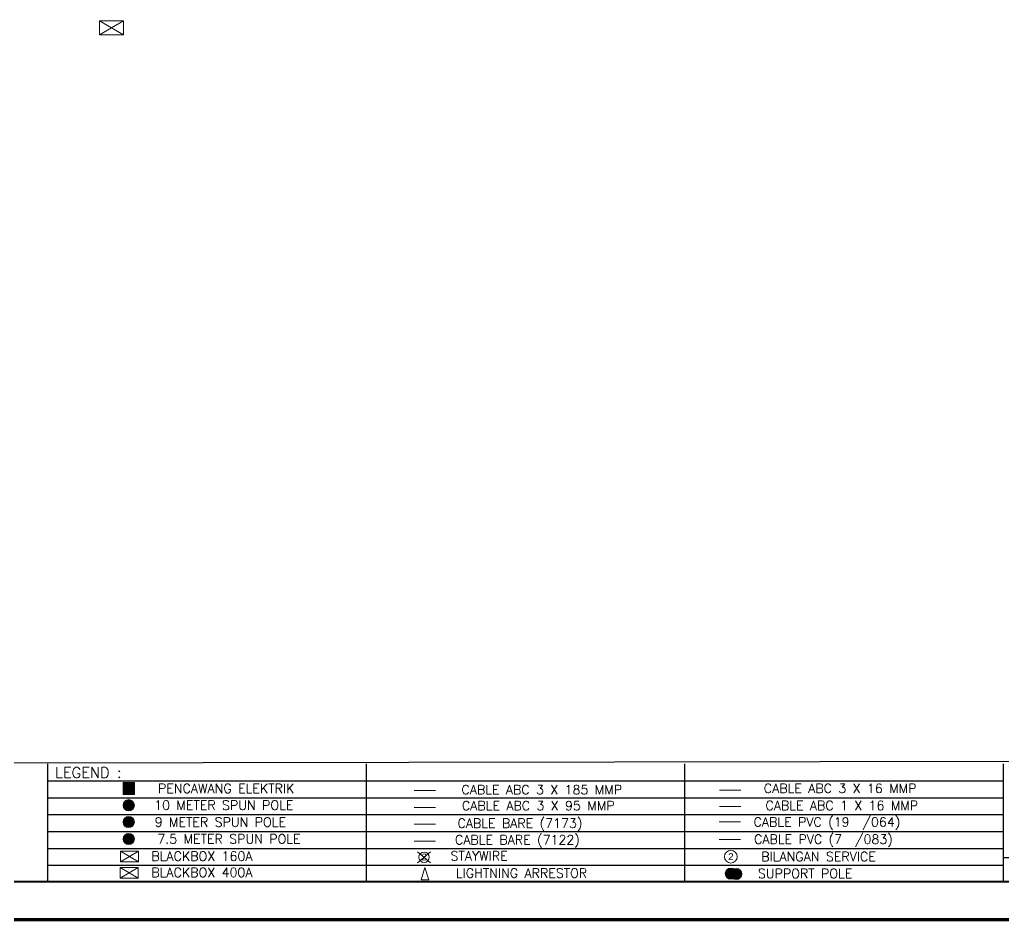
# Model space of a CAD drawing. Header units: inches. Extents: x -2907330 to 774627, y -12404360 to 10502691.
# Drawn here: x 11397 to 12166, y 2212 to 2916 of the extents above; entities that cross this region are included whole.
import ezdxf
from ezdxf.enums import TextEntityAlignment as Align

# ---------------------------------------------------------------- set-up
doc = ezdxf.new("R2010")
doc.units = ezdxf.units.IN
doc.header["$MEASUREMENT"] = 0
for name, color, linetype, lineweight in [('BARE 7122', 94, 'Continuous', 0), ('BBOX 160A', 30, 'Continuous', 0), ('LIGHTNING ARRESTOR', 2, 'Continuous', 0), ('POLE NUMBER', 7, 'Continuous', 0), ('PVC 7083', 2, 'Continuous', 0), ('PVC 9064', 4, 'Continuous', 0), ('STAYWIRE', 7, 'Continuous', 0)]:
    doc.layers.add(name, color=color, linetype=linetype, lineweight=lineweight)
doc.styles.add('Simplex.shk', font='simplex.shx', dxfattribs={"height": 1.75})
doc.styles.add('style1', font='arial.ttf', dxfattribs={"height": 2})

# ---------------------------------------------------------------- blocks, each defined once
blk = doc.blocks.new('BK')
at = {"color": 30, "lineweight": 0}
blk.add_lwpolyline([(2.16, 1.26), (-2.16, 1.26), (-2.16, -1.26), (2.16, -1.26)], close=True, dxfattribs=at)
blk.add_lwpolyline([(-2.16, -1.26), (2.16, 1.26), (2.16, -1.26), (-2.16, 1.26)], dxfattribs=at)

msp = doc.modelspace()

# ---------------------------------------------------------------- hatches: boundary and pattern name
at = {"lineweight": 0}
h = msp.add_hatch(color=3, dxfattribs=at)
h.dxf.hatch_style = 1
h.paths.add_polyline_path([(11487.27, 2320.29), (11478.24, 2320.29), (11478.24, 2311.01), (11487.27, 2311.01)])
h = msp.add_hatch(color=6, dxfattribs=at)
h.dxf.hatch_style = 1
h.paths.add_polyline_path([(11487.08, 2302.65, 1), (11478.39, 2302.65, 1)])
h = msp.add_hatch(color=5, dxfattribs=at)
h.dxf.hatch_style = 1
h.paths.add_polyline_path([(11478.39, 2289.47, 1), (11487.08, 2289.47, 1)])
h = msp.add_hatch(color=1, dxfattribs=at)
h.dxf.hatch_style = 1
h.paths.add_polyline_path([(11478.39, 2276.28, 1), (11487.08, 2276.28, 1)])
h = msp.add_hatch(color=9, dxfattribs=at)
h.dxf.hatch_style = 1
h.paths.add_polyline_path([(11948.97, 2249.18, 1), (11957.66, 2249.18, 1)])
h = msp.add_hatch(color=5, dxfattribs=at)
h.dxf.hatch_style = 1
h.paths.add_polyline_path([(11953.31, 2248.95, 1), (11962, 2248.95, 1)])

# ---------------------------------------------------------------- linework, layer by layer
at = {"color": 7, "linetype": 'Continuous'}
for p, q in [((10774.4, 2334.93), (12776.59, 2337.82)), ((12166.32, 2261.91), (12776.44, 2261.91))]:
    msp.add_line(p, q, dxfattribs=at)
at = {"linetype": 'Continuous'}
for p, q in [((11419.08, 2334.88), (11419.08, 2242.58)), ((11668.16, 2334.88), (11668.16, 2242.58)), ((11917.24, 2334.88), (11917.24, 2242.58)), ((12166.32, 2334.88), (12166.32, 2242.6)), ((11419.08, 2321.7), (11668.16, 2321.7)), ((11668.16, 2321.7), (11917.24, 2321.7)), ((11917.24, 2321.7), (12166.32, 2321.7)), ((11419.08, 2308.51), (11668.16, 2308.51)), ((11668.16, 2308.51), (11917.24, 2308.51)), ((11917.24, 2308.51), (11917.24, 2242.58)), ((11917.24, 2308.51), (12166.32, 2308.51)), ((11419.08, 2295.32), (11668.16, 2295.32)), ((11668.16, 2295.32), (11917.24, 2295.32)), ((11917.24, 2295.32), (12166.32, 2295.32)), ((11419.08, 2282.14), (11668.16, 2282.14)), ((11668.16, 2282.14), (11917.24, 2282.14)), ((11917.24, 2282.14), (12166.32, 2282.14)), ((11419.08, 2268.95), (11668.16, 2268.95)), ((11668.16, 2268.95), (11917.24, 2268.95)), ((11917.24, 2268.95), (12166.32, 2268.95)), ((11419.08, 2255.76), (11668.16, 2255.76)), ((11668.16, 2255.76), (11917.24, 2255.76)), ((11917.24, 2255.76), (12166.32, 2255.76))]:
    msp.add_line(p, q, dxfattribs=at)
at = {"linetype": 'Continuous', "const_width": 2.7}
msp.add_lwpolyline([(12819.72, 3866.02), (10426.29, 3866.02), (10426.29, 2213.3), (12819.72, 2213.3)], close=True, dxfattribs=at)
for points in [[(10469.58, 3836.72), (12776.44, 3836.72), (12776.44, 2242.6), (10469.58, 2242.6)], [(10469.73, 3837.26), (12776.59, 3837.26), (12776.59, 2243.15), (10469.73, 2243.15)]]:
    msp.add_lwpolyline(points, close=True)
at = {"color": 5, "lineweight": 0}
msp.add_lwpolyline([(11478.24, 2311.01), (11487.27, 2311.01), (11487.27, 2320.29), (11478.24, 2320.29)], close=True, dxfattribs=at)
at = {"color": 30, "lineweight": 0}
for points in [[(11961.14, 2314.3), (11944.46, 2314.3)], [(11476.19, 2258.39), (11490.32, 2266.66), (11490.32, 2258.39), (11476.19, 2266.66)]]:
    msp.add_lwpolyline(points, dxfattribs=at)
at = {"color": 1, "lineweight": 0}
for points in [[(11722.49, 2314.16), (11705.81, 2314.16)], [(11475.95, 2245.77), (11490.08, 2254.04), (11490.08, 2245.77), (11475.95, 2254.04)]]:
    msp.add_lwpolyline(points, dxfattribs=at)
at = {"color": 5, "lineweight": 0}
msp.add_lwpolyline([(11722.49, 2300.98), (11705.81, 2300.98)], dxfattribs=at)
at = {"lineweight": 0}
msp.add_lwpolyline([(11961.14, 2301.63), (11944.46, 2301.63)], dxfattribs=at)
at = {"color": 6, "lineweight": 0}
msp.add_lwpolyline([(11722.49, 2287.79), (11705.81, 2287.79)], dxfattribs=at)
at = {"color": 30, "lineweight": 0}
msp.add_lwpolyline([(11490.32, 2266.66), (11476.19, 2266.66), (11476.19, 2258.39), (11490.32, 2258.39)], close=True, dxfattribs=at)
at = {"color": 1, "lineweight": 0}
msp.add_lwpolyline([(11490.08, 2254.04), (11475.95, 2254.04), (11475.95, 2245.77), (11490.08, 2245.77)], close=True, dxfattribs=at)
at = {"color": 0, "lineweight": 0}
msp.add_circle((11482.74, 2302.65), 4.35, dxfattribs=at)
at = {"lineweight": 0}
for centre, radius in [((11482.74, 2289.47), 4.35), ((11482.74, 2276.28), 4.35), ((11953.32, 2262.37), 4.96), ((11953.32, 2249.18), 4.35), ((11957.66, 2248.95), 4.35)]:
    msp.add_circle(centre, radius, dxfattribs=at)
at = {"layer": 'BARE 7122', "lineweight": 0}
msp.add_lwpolyline([(11722.49, 2274.6), (11705.81, 2274.6)], dxfattribs=at)
at = {"layer": 'LIGHTNING ARRESTOR', "lineweight": 0}
msp.add_lwpolyline([(11714.18, 2253.88), (11711.2, 2244.43), (11717.16, 2244.43), (11714.18, 2253.88)], dxfattribs=at)
at = {"layer": 'PVC 7083', "lineweight": 0}
msp.add_lwpolyline([(11960.83, 2275.86), (11944.14, 2275.86)], dxfattribs=at)
at = {"layer": 'PVC 9064', "lineweight": 0}
msp.add_lwpolyline([(11960.83, 2289.55), (11944.14, 2289.55)], dxfattribs=at)
at = {"layer": 'STAYWIRE', "lineweight": 0}
for p, q in [((11708.48, 2266.3), (11718.64, 2257.66)), ((11718.64, 2266.3), (11708.48, 2257.66))]:
    msp.add_line(p, q, dxfattribs=at)
msp.add_circle((11713.56, 2261.98), 4.1, dxfattribs=at)

# ---------------------------------------------------------------- block references
at = {"layer": 'BBOX 160A', "xscale": 4.346238829664631, "yscale": 4.346238829664631, "zscale": 4.346238829664631}
msp.add_blockref('BK', (11469.35, 2909.95), dxfattribs=at)

# ---------------------------------------------------------------- texts
at = {"style": 'Simplex.shk'}
msp.add_text('LEGEND :', height=8.347, dxfattribs=at).set_placement((11451.12, 2328.16), align=Align.MIDDLE_CENTER)
at = {"lineweight": 0, "style": 'Simplex.shk'}
for s, height, p in [('PENCAWANG ELEKTRIK ', 7.2341, (11561.36, 2315.8)), ('CABLE ABC 3 X 185 MMP ', 7.2341, (11808.04, 2314.78)), ('CABLE ABC 3 X 16 MMP', 7.2341, (12038.77, 2315.83)), ('10 METER SPUN POLE', 7.2341, (11557, 2302.69)), ('CABLE ABC 3 X 95 MMP ', 7.2341, (11805.29, 2302.29)), ('CABLE ABC 1 X 16 MMP ', 7.2341, (12042.56, 2302.41)), ('9 METER SPUN POLE', 7.2341, (11554.33, 2289.5)), ('CABLE BARE (7173) ', 7.2341, (11790.99, 2288.56)), ('CABLE PVC (19  /064)', 7.2341, (12028.46, 2289.54)), ('7.5 METER SPUN POLE ', 7.2341, (11563.53, 2276.31)), ('CABLE BARE (7122)', 7.2341, (11786.51, 2275.67)), ('CABLE PVC (7  /083)', 7.2341, (12025.71, 2276.08)), ('BLACKBOX 160A', 7.2341, (11539.91, 2262.84)), ('STAYWIRE', 7.234, (11756.57, 2263.05)), ('BILANGAN SERVICE', 7.2341, (12021.88, 2262.5)), ('BLACKBOX 400A', 7.2341, (11539.9, 2250.14)), ('LIGHTNING ARRESTOR', 7.2341, (11789.71, 2249.59)), ('SUPPORT POLE', 7.2341, (12011.37, 2249.31))]:
    msp.add_text(s, height=height, dxfattribs=at).set_placement(p, align=Align.MIDDLE_CENTER)
at = {"layer": 'POLE NUMBER', "style": 'style1'}
for p in [(11711.62, 2259.48), (11951.25, 2259.78)]:
    msp.add_text('2', height=5.37, dxfattribs=at).set_placement(p)

doc.saveas('drawing.dxf')
